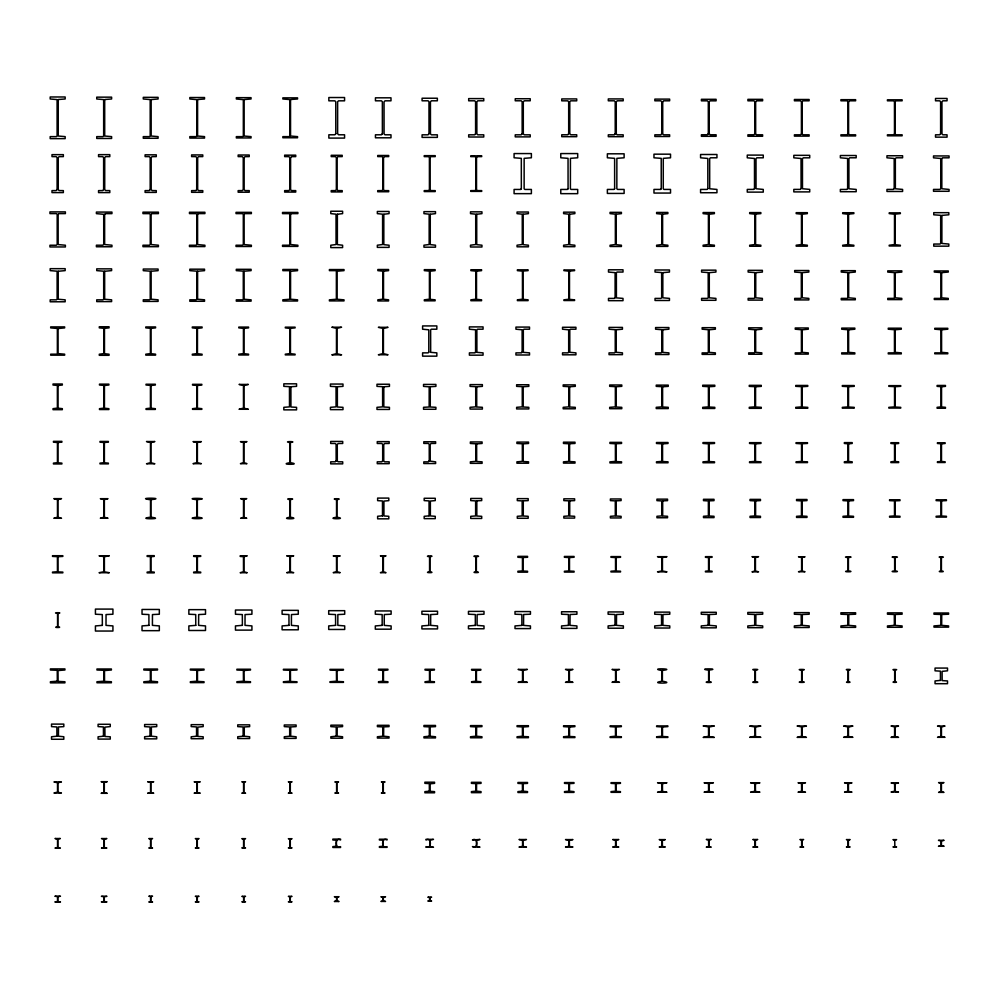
<?xml version="1.0" encoding="UTF-8"?>
<svg xmlns="http://www.w3.org/2000/svg" width="999" height="999" viewBox="0 0 999 999"><rect width="100%" height="100%" fill="white"/><g stroke="black" fill="none" stroke-linecap="round" stroke-linejoin="round"><path stroke-width="1.5" d="M894.854 840.097L896.615 839.635L892.944 839.635L894.692 840.047L894.879 846.603L896.615 846.965L892.944 846.965L894.704 846.503M57.105 189.51L56.219 190.584L51.998 190.609L51.998 192.595L63.349 192.595L63.349 190.609L59.053 190.572L58.242 189.51L58.242 157.58L59.116 156.643L63.349 156.618L63.349 154.645L51.998 154.645L51.998 156.618L56.219 156.643L57.093 157.58L57.105 189.51M103.621 189.51L102.747 190.584L98.551 190.609L98.551 192.595L109.803 192.595L109.803 190.609L105.544 190.572L104.72 189.51L104.733 157.58L105.607 156.643L109.803 156.618L109.803 154.645L98.551 154.645L98.551 156.618L102.747 156.643L103.621 157.58L103.621 189.51M150.187 189.51L149.375 190.572L145.105 190.609L145.105 192.407L156.269 192.407L156.269 190.609L152.06 190.584L151.174 189.51L151.186 157.58L152.06 156.643L156.269 156.618L156.269 154.82L145.105 154.82L145.105 156.618L149.301 156.643L150.175 157.58L150.187 189.51M196.703 189.523L195.891 190.584L191.608 190.622L191.608 192.308L202.772 192.308L202.772 190.622L198.551 190.609L197.665 189.523L197.677 157.555L198.551 156.618L202.772 156.606L202.772 154.92L191.608 154.92L191.608 156.606L195.829 156.618L196.703 157.555L196.703 189.523M244.143 157.642L244.156 189.648L245.03 190.584L249.226 190.609L249.226 192.22L238.162 192.22L238.162 190.609L242.37 190.584L243.244 189.51L243.244 157.58L242.295 156.631L238.162 156.618L238.162 155.007L249.226 155.007L249.226 156.618L245.03 156.643L244.143 157.642M290.584 157.642L290.597 189.648L291.471 190.584L295.729 190.609L295.729 192.083L284.665 192.083L284.665 190.609L288.936 190.584L289.81 189.51L289.81 157.58L288.861 156.631L284.665 156.618L284.665 155.157L295.729 155.157L295.729 156.618L291.471 156.643L290.584 157.642M335.789 133.691L334.84 134.778L328.846 134.79L328.846 138.087L344.568 138.087L344.568 134.79L338.574 134.778L337.625 133.691L337.637 101.711L338.574 100.837L344.568 100.824L344.568 97.527L328.846 97.527L328.846 100.824L334.84 100.837L335.764 101.711L335.789 133.691M337.063 157.642L337.063 189.66L337.937 190.597L342.195 190.622L342.195 191.933L331.218 191.933L331.218 190.622L335.477 190.597L336.351 189.523L336.351 157.567L335.477 156.631L331.218 156.606L331.218 155.295L342.195 155.295L342.195 156.606L337.874 156.643L337.063 157.642M336.139 460.726L335.327 461.788L330.706 461.825L330.706 463.861L342.707 463.861L342.707 461.825L338.162 461.8L337.312 461.014L337.275 444.58L338.162 443.506L342.707 443.481L342.707 441.446L330.706 441.446L330.706 443.481L335.189 443.494L336.101 444.293L336.139 460.801M382.38 133.704L381.431 134.79L375.449 134.803L375.449 137.8L390.984 137.8L390.984 134.803L385.002 134.79L384.066 133.916L384.041 101.91L385.002 100.824L390.984 100.812L390.984 97.815L375.449 97.815L375.449 100.812L381.431 100.824L382.355 101.698L382.38 133.779M383.516 157.617L383.529 189.685L384.403 190.609L388.698 190.634L388.698 191.746L377.722 191.746L377.722 190.634L382.03 190.609L382.904 189.535L382.904 157.542L382.03 156.618L377.722 156.593L377.722 155.482L388.698 155.482L388.698 156.593L384.465 156.606L383.516 157.617M382.704 460.726L381.818 461.8L377.26 461.825L377.26 463.673L389.16 463.673L389.16 461.825L384.677 461.813L383.766 461.014L383.728 444.58L384.603 443.506L389.16 443.481L389.16 441.633L377.26 441.633L377.26 443.481L381.743 443.494L382.667 444.293L382.692 460.801M428.996 133.716L428.047 134.815L422.09 134.815L422.09 137.387L437.35 137.387L437.35 134.815L431.456 134.815L430.457 133.941L430.432 101.898L431.393 100.799L437.35 100.799L437.35 98.227L422.09 98.227L422.09 100.799L428.047 100.799L428.983 101.673L428.996 133.716M430.02 157.642L430.032 189.648L430.906 190.584L435.202 190.609L435.202 191.571L424.225 191.571L424.225 190.609L428.534 190.584L429.42 189.51L429.408 157.58L428.534 156.643L424.225 156.618L424.225 155.657L435.202 155.657L435.202 156.618L430.906 156.643L430.02 157.642M429.258 460.764L428.371 461.85L423.813 461.863L423.813 463.536L435.626 463.536L435.626 461.863L430.244 461.126L430.182 444.53L431.068 443.456L435.626 443.431L435.626 441.77L423.813 441.77L423.813 443.431L428.296 443.444L429.22 444.243L429.258 460.764M475.599 133.716L474.712 134.803L468.693 134.815L468.693 137.013L483.753 137.013L483.753 134.815L477.797 134.815L476.873 133.941L476.848 101.898L477.797 100.799L483.753 100.799L483.753 98.601L468.693 98.601L468.693 100.799L474.65 100.799L475.574 101.673L475.599 133.716M476.523 157.642L476.523 189.648L477.397 190.584L481.705 190.609L481.705 191.383L470.741 191.383L470.741 190.609L475.049 190.584L475.936 189.51L475.924 157.58L475.049 156.643L470.741 156.618L470.741 155.844L481.705 155.844L481.705 156.618L477.397 156.643L476.523 157.642M522.165 133.729L521.203 134.815L515.247 134.828L515.247 136.875L530.219 136.875L530.219 134.828L524.325 134.828L523.314 133.941L523.301 101.886L524.25 100.799L530.219 100.787L530.219 98.739L515.247 98.739L515.247 100.787L521.203 100.799L522.14 101.673L522.165 133.729M568.693 133.679L567.744 134.778L561.75 134.778L561.75 136.688L576.723 136.688L576.723 134.778L570.729 134.778L569.78 133.679L569.792 101.711L570.729 100.837L576.723 100.837L576.723 98.926L561.75 98.926L561.75 100.837L567.744 100.837L568.681 101.711L568.693 133.679M615.222 133.716L614.273 134.815L608.304 134.815L608.304 136.688L623.189 136.688L623.189 134.815L617.22 134.815L616.283 133.941L616.258 101.898L617.22 100.799L623.189 100.799L623.189 98.926L608.304 98.926L608.304 100.799L614.273 100.799L615.197 101.673L615.222 133.716M662.712 101.823L662.737 133.941L663.673 134.815L669.642 134.815L669.642 136.501L654.857 136.501L654.857 134.815L660.826 134.815L661.788 133.716L661.763 101.673L660.751 100.799L654.857 100.799L654.857 99.113L669.642 99.113L669.642 100.799L663.598 100.812L662.724 101.748M708.316 133.679L707.442 134.765L701.41 134.778L701.41 136.314L716.096 136.314L716.096 134.778L710.139 134.778L709.19 133.679L709.203 101.711L710.139 100.837L716.096 100.837L716.096 99.301L701.41 99.301L701.41 100.837L707.367 100.837L708.303 101.711L708.316 133.679M755.644 101.836L755.669 133.916L756.605 134.79L762.612 134.803L762.612 136.264L747.914 136.264L747.914 134.803L753.92 134.79L754.869 133.704L754.832 101.623L753.845 100.812L747.914 100.812L747.914 99.338L762.612 99.338L762.612 100.812L756.605 100.824L755.669 101.698M802.122 101.836L802.135 133.928L803.071 134.803L809.115 134.815L809.115 136.126L794.417 136.126L794.417 134.815L800.461 134.803L801.423 133.716L801.398 101.686L800.461 100.812L794.417 100.799L794.417 99.488L809.115 99.488L809.115 100.799L802.996 100.824L802.122 101.761M848.576 101.836L848.601 133.928L849.525 134.803L855.619 134.815L855.619 135.939L840.921 135.939L840.921 134.815L847.015 134.803L847.964 133.716L847.951 101.686L847.015 100.812L840.921 100.799L840.921 99.675L855.619 99.675L855.619 100.799L849.525 100.812L848.588 101.761M895.079 101.836L895.104 133.928L896.028 134.803L902.122 134.815L902.122 135.802L887.424 135.802L887.424 134.815L893.518 134.803L894.48 133.716L894.455 101.686L893.518 100.812L887.424 100.799L887.424 99.813L902.122 99.813L902.122 100.799L896.028 100.812L895.092 101.761M940.621 133.716L939.734 134.79L935.514 134.815L935.514 137.15L947.052 137.15L947.052 134.815L942.831 134.79L941.97 133.928L941.945 101.898L942.831 100.824L947.052 100.799L947.052 98.464L935.514 98.464L935.514 100.799L939.734 100.824L940.608 101.761L940.621 133.716M58.142 214.423L58.167 244.568L65.385 245.23L65.385 246.953L49.95 246.953L49.95 245.23L56.381 245.23L57.193 244.355L57.18 214.348L56.381 213.611L49.95 213.611L49.95 211.888L65.385 211.888L65.385 213.611L58.879 213.624L58.142 214.423M104.62 214.448L104.645 244.543L111.938 245.205L111.938 246.765L96.404 246.765L96.404 245.205L102.922 245.205L103.734 244.318L103.709 214.298L96.404 213.636L96.404 212.075L111.938 212.075L111.938 213.636L105.432 213.636L104.62 214.448M151.099 214.435L151.124 244.543L158.404 245.217L158.404 246.678L142.957 246.678L142.957 245.217L149.463 245.217L150.275 244.33L150.262 214.36L149.463 213.636L142.957 213.624L142.957 212.163L158.404 212.163L158.404 213.624L151.898 213.636L151.099 214.435M197.577 214.41L197.602 244.58L204.907 245.242L204.907 246.578L189.473 246.578L189.473 245.242L195.991 245.242L196.803 244.355L196.791 214.335L196.054 213.611L189.473 213.599L189.473 212.263L204.907 212.263L204.907 213.599L198.314 213.611L197.577 214.41M244.068 214.423L244.093 244.568L251.373 245.23L251.373 246.491L236.026 246.491L236.026 245.23L242.507 245.23L243.319 244.355L243.306 214.348L242.507 213.611L236.026 213.611L236.026 212.35L251.373 212.35L251.373 213.611L244.805 213.624L244.068 214.423M290.559 214.435L290.584 244.555L297.877 245.23L297.877 246.391L282.53 246.391L282.53 245.23L289.036 245.217L289.847 244.343L289.835 214.36L289.111 213.636L282.53 213.624L282.53 212.45L297.877 212.45L297.877 213.624L291.296 213.636L290.559 214.435M707.841 188.549L707.105 189.423L700.574 189.435L700.574 192.732L716.945 192.732L716.945 189.435L709.702 188.774L709.665 158.679L710.476 157.792L716.945 157.792L716.945 154.495L700.574 154.495L700.574 157.792L707.816 158.454L707.841 188.549M754.507 188.536L753.77 189.41L747.264 189.423L747.264 192.12L763.261 192.12L763.261 189.423L756.031 188.749L756.006 158.691L756.817 157.817L763.261 157.817L763.261 155.107L747.264 155.107L747.264 157.817L754.482 158.479L754.507 188.536M801.073 188.511L800.324 189.385L793.818 189.398L793.818 191.895L809.714 191.895L809.714 189.398L802.484 188.736L802.459 158.716L803.271 157.83L809.714 157.83L809.714 155.332L793.818 155.332L793.818 157.83L801.036 158.491L801.073 188.511M847.639 188.549L846.827 189.435L840.371 189.435L840.371 191.708L856.18 191.708L856.18 189.435L848.925 188.774L848.9 158.679L849.712 157.792L856.18 157.792L856.18 155.519L840.371 155.519L840.371 157.792L847.614 158.454L847.639 188.549M894.205 188.536L893.406 189.423L886.962 189.423L886.962 191.471L902.596 191.471L902.596 189.423L895.366 188.761L895.341 158.691L896.153 157.805L902.596 157.805L902.596 155.757L886.962 155.757L886.962 157.805L894.18 158.466L894.205 188.536M941.807 158.616L941.832 188.749L949.05 189.423L949.05 191.284L933.516 191.284L933.516 189.423L939.947 189.41L940.758 188.536L940.733 158.479L933.516 157.817L933.516 155.944L949.05 155.944L949.05 157.817L942.544 157.83L941.82 158.554M58.242 99.65L58.254 136.026L65.16 136.626L65.16 138.636L50.187 138.636L50.187 136.626L56.444 136.626L57.105 135.889L57.093 99.588L50.187 98.988L50.187 96.978L65.16 96.978L65.16 98.988L58.267 99.513M58.217 271.278L58.229 299.25L65.16 299.837L65.16 301.785L50.187 301.785L50.187 299.837L56.468 299.837L57.13 299.101L57.118 271.204L50.187 270.617L50.187 268.669L65.16 268.669L65.16 270.617L58.217 271.278M57.979 328.546L57.992 353.596L64.648 354.183L64.648 355.169L50.699 355.169L50.699 354.183L56.706 354.17L57.368 353.459L57.355 328.471L50.699 327.897L50.699 326.898L64.648 326.898L64.648 327.897L57.979 328.546M104.695 99.65L104.708 136.026L111.613 136.626L111.613 138.461L96.741 138.461L96.741 136.626L102.997 136.626L103.659 135.889L103.646 99.588L96.741 98.988L96.741 97.153L111.613 97.153L111.613 98.988L104.72 99.513M104.658 271.278L104.67 299.25L111.613 299.837L111.613 301.598L96.741 301.598L96.741 299.837L103.034 299.837L103.696 299.101L103.684 271.204L96.741 270.617L96.741 268.856L111.613 268.856L111.613 270.617L104.658 271.278M151.161 99.65L151.174 136.026L158.079 136.626L158.079 138.274L143.282 138.274L143.282 136.626L149.538 136.626L150.2 135.889L150.187 99.588L143.282 98.988L143.282 97.34L158.079 97.34L158.079 98.988L151.174 99.588M151.136 271.316L151.149 299.213L158.079 299.8L158.079 301.411L143.282 301.411L143.282 299.8L149.575 299.8L150.237 299.063L150.2 271.179L143.282 270.654L143.282 269.043L158.079 269.043L158.079 270.654L151.149 271.241M197.59 99.65L197.602 136.026L204.533 136.613L204.533 138.087L189.835 138.087L189.835 136.613L196.129 136.613L196.791 135.889L196.778 99.65L189.835 99.001L189.835 97.527L204.533 97.527L204.533 99.001L197.627 99.513M197.602 271.303L197.602 299.225L204.533 299.812L204.533 301.273L189.835 301.273L189.835 299.812L196.116 299.812L196.778 299.076L196.753 271.166L189.835 270.642L189.835 269.181L204.533 269.181L204.533 270.642L197.602 271.241M244.068 99.65L244.068 136.039L251.036 136.626L251.036 137.949L236.351 137.949L236.351 136.626L242.67 136.626L243.331 135.901L243.331 99.65L236.351 98.988L236.351 97.665L251.036 97.665L251.036 98.988L244.068 99.575M244.081 271.291L244.093 299.238L251.086 299.837L251.086 301.136L236.301 301.136L236.301 299.837L242.645 299.825L243.306 299.101L243.281 271.141L236.301 270.629L236.301 269.318L251.086 269.318L251.086 270.629L244.093 271.216M290.534 99.65L290.547 136.026L297.552 136.626L297.552 137.762L282.854 137.762L282.854 136.626L289.211 136.626L289.872 135.889L289.86 99.588L282.854 98.988L282.854 97.852L297.552 97.852L297.552 98.988L290.559 99.513M290.559 271.303L290.572 299.225L297.552 299.8L297.552 300.999L282.854 300.999L282.854 299.8L289.822 299.225L289.835 271.378L289.26 270.667L282.854 270.654L282.854 269.468L297.552 269.468L297.552 270.654L290.559 271.303M337.038 271.291L337.05 299.238L344.006 299.837L344.006 300.899L329.408 300.899L329.408 299.837L336.363 299.238L336.376 271.366L335.776 270.642L329.408 270.629L329.408 269.555L344.006 269.555L344.006 270.629L337.05 271.216M428.796 352.123L428.134 352.859L422.602 352.859L422.602 356.156L436.838 356.156L436.838 352.859L430.669 352.335L430.631 329.945L431.293 329.22L436.838 329.208L436.838 325.924L422.602 325.924L422.602 329.208L428.783 329.807L428.796 352.123M475.586 352.135L474.987 352.847L469.393 352.872L469.393 355.169L483.054 355.169L483.054 352.872L476.898 352.347L476.86 329.945L477.534 329.208L483.054 329.208L483.054 326.898L469.393 326.898L469.393 329.208L475.574 329.795L475.586 352.135M522.14 352.135L521.553 352.847L515.946 352.872L515.946 354.982L529.52 354.982L529.52 352.872L523.351 352.347L523.314 329.945L523.976 329.208L529.52 329.208L529.52 327.085L515.946 327.085L515.946 329.208L522.127 329.795L522.14 352.135M568.693 352.123L568.031 352.859L562.537 352.859L562.537 354.807L575.936 354.807L575.936 352.859L569.805 352.335L569.78 329.945L570.441 329.22L575.936 329.208L575.936 327.272L562.537 327.272L562.537 329.208L568.681 329.807L568.693 352.123M615.109 297.665L614.447 298.401L608.491 298.401L608.491 300.674L623.001 300.674L623.001 298.401L616.408 297.877L616.371 272.789L617.032 272.065L623.001 272.053L623.001 269.792L608.491 269.792L608.491 272.053L615.097 272.652L615.109 297.665M616.233 329.87L616.246 352.272L622.439 352.872L622.439 354.657L609.04 354.657L609.04 352.872L614.585 352.859L615.247 352.135L615.222 329.72L609.04 329.208L609.04 327.41L622.439 327.41L622.439 329.208L616.246 329.795M662.824 272.715L662.837 297.802L669.455 298.401L669.455 300.487L655.044 300.487L655.044 298.401L661.013 298.401L661.675 297.665L661.638 272.577L655.044 272.053L655.044 269.98L669.455 269.98L669.455 272.053L662.837 272.652M662.712 329.857L662.737 352.36L668.893 352.872L668.893 354.52L655.594 354.52L655.594 352.872L661.126 352.872L661.788 352.135L661.763 329.72L655.594 329.195L655.594 327.547L668.893 327.547L668.893 329.195L662.712 329.782M709.29 272.727L709.302 297.802L715.921 298.389L715.921 300.299L701.598 300.299L701.598 298.389L707.567 298.389L708.229 297.652L708.191 272.59L701.598 272.065L701.598 270.155L715.921 270.155L715.921 272.065L709.302 272.665M709.178 329.845L709.203 352.36L715.359 352.884L715.359 354.383L702.147 354.383L702.147 352.884L707.667 352.884L708.328 352.147L708.303 329.707L702.147 329.183L702.147 327.684L715.359 327.684L715.359 329.183L709.19 329.782M755.744 272.727L755.744 297.802L762.374 298.389L762.374 300.112L748.139 300.112L748.139 298.389L754.12 298.389L754.782 297.652L754.757 272.59L748.139 272.065L748.139 270.342L762.374 270.342L762.374 272.065L755.744 272.665M755.644 329.882L755.681 352.322L761.812 352.847L761.812 354.245L748.701 354.245L748.701 352.847L754.208 352.847L754.869 352.11L754.844 329.745L748.701 329.22L748.701 327.822L761.812 327.822L761.812 329.22L755.656 329.82M802.197 272.727L802.209 297.802L808.84 298.389L808.84 299.925L794.692 299.925L794.692 298.389L800.674 298.389L801.335 297.652L801.298 272.59L794.692 272.065L794.692 270.529L808.84 270.529L808.84 272.065L802.209 272.665M802.122 329.882L802.147 352.335L808.278 352.859L808.278 354.108L795.254 354.108L795.254 352.859L800.748 352.859L801.423 352.123L801.385 329.732L795.254 329.208L795.254 327.972L808.278 327.972L808.278 329.208L802.135 329.807M848.663 272.727L848.675 297.802L855.294 298.389L855.294 299.787L841.245 299.787L841.245 298.389L847.227 298.389L847.889 297.652L847.851 272.59L841.245 272.065L841.245 270.667L855.294 270.667L855.294 272.065L848.675 272.665M848.613 329.882L848.638 352.335L854.832 352.859L854.832 353.958L841.72 353.958L841.72 352.859L847.277 352.859L847.939 352.123L847.901 329.732L841.72 329.208L841.72 328.109L854.832 328.109L854.832 329.208L848.626 329.807M895.141 272.739L895.154 297.789L901.797 298.376L901.797 299.6L887.761 299.6L887.761 298.376L893.768 298.364L894.417 297.64L894.38 272.602L887.761 272.09L887.761 270.854L901.797 270.854L901.797 272.09L895.154 272.665M895.092 329.87L895.116 352.347L901.285 352.872L901.285 353.871L888.261 353.871L888.261 352.872L893.805 352.859L894.467 352.135L894.442 329.72L888.261 329.208L888.261 328.196L901.285 328.196L901.285 329.208L895.104 329.795M941.87 215.459L941.882 243.456L948.813 244.043L948.813 246.166L933.753 246.166L933.753 244.043L940.034 244.043L940.696 243.306L940.671 215.322L933.753 214.797L933.753 212.675L948.813 212.675L948.813 214.797L941.882 215.397M941.62 272.715L941.632 297.814L948.263 298.401L948.263 299.5L934.302 299.5L934.302 298.401L940.296 298.401L940.958 297.677L940.921 272.577L934.302 272.053L934.302 270.954L948.263 270.954L948.263 272.053L941.632 272.64M941.57 329.857L941.595 352.347L947.789 352.872L947.789 353.783L934.777 353.783L934.777 352.872L940.346 352.872L941.008 352.135L940.971 329.72L934.777 329.195L934.777 328.296L947.789 328.296L947.789 329.195L941.582 329.782M337.375 214.248L337.375 244.605L342.607 245.23L342.607 247.602L330.794 247.602L330.794 245.23L336.051 244.53L336.026 214.173L330.794 213.624L330.794 211.239L342.607 211.239L342.607 213.624L337.375 214.248M383.816 214.248L383.828 244.668L389.073 245.217L389.073 247.377L377.347 247.377L377.347 245.217L382.605 244.518L382.592 214.186L377.347 213.624L377.347 211.476L389.073 211.476L389.073 213.624L383.816 214.248M430.269 214.261L430.269 244.58L435.489 245.205L435.489 247.19L423.951 247.19L423.951 245.205L429.17 244.505L429.158 214.186L423.951 213.636L423.951 211.651L435.489 211.651L435.489 213.636L430.269 214.261M476.723 214.261L476.735 244.655L481.943 245.205L481.943 247.003L470.504 247.003L470.504 245.205L475.736 244.505L475.711 214.186L470.504 213.636L470.504 211.838L481.943 211.838L481.943 213.636L476.723 214.261M521.328 188.749L520.629 189.448L514.085 189.448L514.085 193.656L531.381 193.656L531.381 189.448L524.837 189.448L524.138 188.749L524.15 158.341L531.381 157.78L531.381 153.571L514.085 153.571L514.085 157.78L521.316 158.341L521.328 188.749M523.176 214.261L523.189 244.655L528.409 245.205L528.409 246.815L517.057 246.815L517.057 245.205L522.277 244.505L522.265 214.186L517.057 213.636L517.057 212.025L528.409 212.025L528.409 213.636L523.176 214.261M568.069 188.749L567.444 189.435L560.776 189.448L560.776 193.656L577.697 193.656L577.697 189.448L571.028 189.435L570.404 188.749L570.429 158.341L577.697 157.78L577.697 153.571L560.776 153.571L560.776 157.78L568.044 158.341L568.069 188.749M569.642 214.248L569.655 244.668L574.862 245.217L574.862 246.678L563.611 246.678L563.611 245.217L568.831 244.518L568.818 214.186L563.611 213.624L563.611 212.163L574.862 212.163L574.862 213.624L569.642 214.248M614.635 188.736L613.935 189.435L607.367 189.435L607.367 193.431L624.113 193.431L624.113 189.435L617.544 189.435L616.845 188.736L616.87 158.341L624.113 157.792L624.113 153.809L607.367 153.809L607.367 157.792L614.622 158.341L614.635 188.736M616.133 214.248L616.146 244.668L621.415 245.23L621.415 246.491L610.064 246.491L610.064 245.23L615.359 244.53L615.347 214.173L610.064 213.624L610.064 212.35L621.415 212.35L621.415 213.624L616.133 214.248M661.238 188.724L660.614 189.423L653.97 189.423L653.97 193.057L670.529 193.057L670.529 189.423L663.885 189.423L663.261 188.724L663.274 158.354L670.529 157.805L670.529 154.171L653.97 154.171L653.97 157.805L661.226 158.354L661.238 188.724M662.612 214.248L662.624 244.668L667.869 245.23L667.869 246.391L656.618 246.391L656.618 245.23L661.887 244.53L661.875 214.173L656.618 213.624L656.618 212.45L667.869 212.45L667.869 213.624L662.612 214.248M709.09 214.261L709.103 244.655L714.385 245.205L714.385 246.303L703.121 246.303L703.121 245.205L708.416 244.505L708.403 214.186L703.121 213.636L703.121 212.537L714.385 212.537L714.385 213.636L709.09 214.261M755.581 214.236L755.594 244.68L760.838 245.23L760.838 246.254L749.675 246.254L749.675 245.23L754.944 244.53L754.932 214.161L749.675 213.611L749.675 212.587L760.838 212.587L760.838 213.611L755.606 214.086M802.072 214.248L802.085 244.668L807.342 245.217L807.342 246.166L796.191 246.166L796.191 245.217L801.46 244.518L801.448 214.186L796.191 213.624L796.191 212.675L807.342 212.675L807.342 213.624L802.072 214.248M848.563 214.223L848.576 244.693L853.858 245.242L853.858 246.116L842.694 246.116L842.694 245.242L847.976 244.543L847.976 214.223L842.694 213.599L842.694 212.725L853.858 212.725L853.858 213.599L848.576 214.148M895.067 214.223L895.067 244.693L900.361 245.242L900.361 245.979L889.197 245.979L889.197 245.242L894.505 244.543L894.492 214.223L889.197 213.599L889.197 212.862L900.361 212.862L900.361 213.599L895.067 214.148M383.529 271.228L383.529 299.238L388.561 299.812L388.561 300.949L377.859 300.949L377.859 299.812L382.904 299.163L382.879 271.154L377.859 270.642L377.859 269.505L388.561 269.505L388.561 270.642L383.529 271.228M430.02 271.216L430.032 299.313L435.114 299.825L435.114 300.811L424.325 300.811L424.325 299.825L429.42 299.176L429.408 271.141L424.325 270.629L424.325 269.655L435.114 269.655L435.114 270.629L430.02 271.216M476.511 271.216L476.523 299.313L481.568 299.825L481.568 300.711L470.879 300.711L470.879 299.825L475.949 299.176L475.924 271.141L470.879 270.629L470.879 269.742L481.568 269.742L481.568 270.629L476.511 271.216M523.001 271.216L523.014 299.313L528.084 299.825L528.084 300.624L517.382 300.624L517.382 299.825L522.465 299.176L522.44 271.141L517.382 270.629L517.382 269.83L528.084 269.83L528.084 270.629L523.039 271.066M569.492 271.191L569.505 299.338L574.587 299.837L574.587 300.524L563.886 300.524L563.886 299.837L568.98 299.188L568.98 271.191L563.886 270.617L563.886 269.93L574.587 269.93L574.587 270.617L569.505 271.129M104.483 328.384L104.483 353.683L109.053 354.22L109.053 355.307L99.288 355.307L99.288 354.22L103.871 353.609L103.859 328.321L99.288 327.859L99.288 326.76L109.053 326.76L109.053 327.859L104.483 328.384M150.974 328.409L150.974 353.671L155.569 354.195L155.569 355.132L145.804 355.132L145.804 354.195L150.399 353.596L150.374 328.334L145.804 327.872L145.804 326.948L155.569 326.948L155.569 327.872L150.974 328.409M197.465 328.384L197.465 353.683L202.073 354.22L202.073 355.082L192.308 355.082L192.308 354.22L196.915 353.609L196.915 328.384L192.308 327.859L192.308 326.985L202.073 326.985L202.073 327.859L197.465 328.384M243.956 328.409L243.956 353.671L248.576 354.195L248.576 354.982L238.811 354.982L238.811 354.195L243.431 353.596L243.431 328.409L238.811 327.872L238.811 327.085L248.576 327.085L248.576 327.872L243.956 328.409M290.459 328.421L290.459 353.658L295.08 354.183L295.08 354.895L285.314 354.895L285.314 354.183L289.947 353.584L289.947 328.421L285.314 327.884L285.314 327.173L295.08 327.173L295.08 327.884L290.472 328.346M336.95 328.384L336.95 353.696L341.583 354.845L331.818 354.845L336.463 353.621L336.463 328.384L331.818 327.222L341.583 327.222L336.95 328.384M383.429 328.421L383.429 353.658L388.049 354.757L378.371 354.757L382.992 353.584L382.979 328.346L378.371 327.322L388.049 327.322L383.429 328.421M57.954 385.514L57.954 408.166L62.325 408.653L62.325 409.677L53.022 409.677L53.022 408.653L57.38 408.091L57.368 385.439L53.022 385.027L53.022 384.003L62.325 384.003L62.325 385.027L57.954 385.514M57.318 681.193L50.412 681.743L50.412 682.854L64.923 682.854L64.923 681.743L58.054 681.405L58.017 670.566L64.923 670.004L64.923 668.905L50.412 668.905L50.412 670.004L57.243 670.292L57.318 681.193M56.918 736.201L51.536 736.75L51.536 739.26L63.811 739.26L63.811 736.75L58.429 736.201L58.466 726.96L63.811 726.623L63.811 724.1L51.536 724.1L51.536 726.623L56.868 726.96L56.918 736.201M104.445 385.502L104.445 408.191L108.879 408.678L108.879 409.54L99.475 409.54L99.475 408.678L103.908 408.116L103.896 385.427L99.475 385.015L99.475 384.14L108.879 384.14L108.879 385.015L104.445 385.502M102.348 625.374L95.429 625.923L95.429 631.043L112.924 631.043L112.924 625.923L106.006 625.374L106.044 614.56L112.924 614.223L112.924 609.09L95.429 609.09L95.429 614.223L102.298 614.56L102.348 625.374M103.859 681.193L96.965 681.743L96.965 682.767L111.389 682.767L111.389 681.743L104.533 681.405L104.495 670.566L111.389 670.004L111.389 668.993L96.965 668.993L96.965 670.004L103.784 670.292L103.859 681.193M103.459 736.226L98.089 736.787L98.089 739.085L110.265 739.085L110.265 736.787L104.957 736.5L104.883 727.147L110.265 726.585L110.265 724.287L98.089 724.287L98.089 726.585L103.421 726.935L103.459 736.3M150.924 385.502L150.924 408.191L155.332 408.678L155.332 409.44L146.029 409.44L146.029 408.678L150.437 408.116L150.424 385.427L146.029 385.015L146.029 384.24L155.332 384.24L155.332 385.015L150.924 385.502M148.938 625.362L142.033 625.911L142.033 630.669L159.328 630.669L159.328 625.911L152.422 625.362L152.46 614.572L159.328 614.235L159.328 609.465L142.033 609.465L142.033 614.235L148.901 614.572L148.938 625.362M150.387 681.193L143.844 681.755L143.844 682.717L157.517 682.717L157.517 681.755L150.986 681.193L151.061 670.279L157.517 670.004L157.517 669.043L143.844 669.043L143.844 670.004L150.312 670.279L150.387 681.193M150.025 736.201L144.63 736.75L144.63 738.848L156.731 738.848L156.731 736.75L151.336 736.201L151.373 726.96L156.731 726.623L156.731 724.525L144.63 724.525L144.63 726.623L149.987 726.96L150.025 736.201M197.415 385.502L197.415 408.179L201.835 408.666L201.835 409.353L192.532 409.353L192.532 408.666L196.965 408.104L196.94 385.439L192.532 385.027L192.532 384.328L201.835 384.328L201.835 385.027L197.415 385.502M195.754 625.362L188.861 625.923L188.861 630.494L205.507 630.494L205.507 625.923L198.614 625.362L198.664 614.56L205.507 614.223L205.507 609.652L188.861 609.652L188.861 614.223L195.717 614.56L195.754 625.362M196.915 681.193L190.347 681.743L190.347 682.617L204.021 682.617L204.021 681.743L197.502 681.405L197.465 670.566L204.021 670.004L204.021 669.13L190.347 669.13L190.347 670.004L196.84 670.292L196.915 681.193M196.591 736.226L191.184 736.787L191.184 738.711L203.184 738.711L203.184 736.787L197.827 736.438L197.79 727.147L203.184 726.585L203.184 724.662L191.184 724.662L191.184 726.585L196.541 726.935L196.578 736.3M243.918 385.502L243.918 408.179L248.339 409.265L239.048 409.265L243.481 408.104L243.456 385.439L239.048 384.428L248.339 384.428L243.918 385.502M242.382 625.349L235.464 625.911L235.464 630.119L251.923 630.119L251.923 625.911L245.005 625.349L245.055 614.572L251.923 614.235L251.923 610.027L235.464 610.027L235.464 614.235L242.332 614.572L242.382 625.349M243.943 670.516L244.018 681.455L250.487 681.73L250.487 682.529L236.9 682.529L236.9 681.73L243.444 681.168L243.369 670.304L236.9 670.029L236.9 669.23L250.487 669.23L250.487 670.029L243.943 670.516M243.144 736.201L237.737 736.75L237.737 738.523L249.65 738.523L249.65 736.75L244.243 736.201L244.28 726.96L249.65 726.623L249.65 724.849L237.737 724.849L237.737 726.623L243.107 726.96L243.144 736.201M288.986 625.362L282.105 625.923L282.105 629.795L298.289 629.795L298.289 625.923L291.408 625.362L291.446 614.56L298.289 614.223L298.289 610.352L282.105 610.352L282.105 614.223L288.948 614.56L288.986 625.362M290.434 670.491L290.497 681.48L296.99 681.755L296.99 682.479L283.404 682.479L283.404 681.755L289.972 681.193L289.897 670.279L283.404 670.004L283.404 669.28L296.99 669.28L296.99 670.004L290.472 670.341M289.71 736.213L284.29 736.763L284.29 738.386L296.104 738.386L296.104 736.763L290.697 736.213L290.734 726.947L296.104 726.61L296.104 724.987L284.29 724.987L284.29 726.61L289.66 726.947L289.71 736.213M335.602 625.349L328.708 625.911L328.708 629.47L344.705 629.47L344.705 625.911L337.812 625.349L337.849 614.572L344.705 614.235L344.705 610.676L328.708 610.676L328.708 614.235L335.552 614.572L335.602 625.349M336.913 670.516L336.988 681.455L343.444 681.73L343.444 682.392L329.957 682.392L329.957 681.73L336.501 681.168L336.426 670.304L329.957 670.029L329.957 669.367L343.444 669.367L343.444 670.029L336.913 670.516M336.263 736.188L330.844 736.75L330.844 738.199L342.57 738.199L342.57 736.75L337.15 736.188L337.2 726.972L342.57 726.623L342.57 725.174L330.844 725.174L330.844 726.623L336.213 726.972L336.263 736.188M382.192 625.374L375.312 625.936L375.312 629.183L391.121 629.183L391.121 625.936L384.228 625.374L384.278 614.56L391.121 614.21L391.121 610.951L375.312 610.951L375.312 614.21L382.155 614.56L382.192 625.374M383.454 670.504L383.491 681.393L387.912 681.73L387.912 682.529L378.509 682.529L378.509 681.73L382.979 681.181L382.954 670.429L378.509 670.029L378.509 669.23L387.912 669.23L387.912 670.029L383.454 670.504M382.804 736.201L377.397 736.75L377.397 738.061L389.023 738.061L389.023 736.75L383.616 736.201L383.691 726.897L389.023 726.623L389.023 725.311L377.397 725.311L377.397 726.623L382.729 726.897L382.804 736.201M428.783 625.362L421.903 625.923L421.903 628.908L437.537 628.908L437.537 625.923L430.656 625.362L430.694 614.56L437.537 614.223L437.537 611.238L421.903 611.238L421.903 614.223L428.733 614.56L428.783 625.362M429.932 670.491L429.97 681.405L434.415 681.755L434.415 682.479L425.025 682.479L425.025 681.755L429.508 681.193L429.495 670.416L425.025 670.004L425.025 669.28L434.415 669.28L434.415 670.004L429.945 670.416M429.345 736.201L423.951 736.75L423.951 737.911L435.489 737.911L435.489 736.75L430.082 736.201L430.157 726.897L435.489 726.623L435.489 725.449L423.951 725.449L423.951 726.623L429.27 726.897L429.345 736.201M475.349 625.386L468.456 625.936L468.456 628.771L483.991 628.771L483.991 625.936L477.097 625.386L477.135 614.547L483.991 614.198L483.991 611.376L468.456 611.376L468.456 614.198L475.312 614.547L475.349 625.461M476.423 670.516L476.461 681.38L480.869 681.718L480.869 682.392L471.578 682.392L471.578 681.718L476.036 681.168L475.986 670.379L471.578 670.042L471.578 669.367L480.869 669.367L480.869 670.042L476.423 670.516M475.899 736.201L470.504 736.75L470.504 737.774L481.943 737.774L481.943 736.75L476.548 736.201L476.623 726.897L481.943 726.623L481.943 725.599L470.504 725.599L470.504 726.623L475.824 726.897L475.899 736.201M521.903 625.386L515.009 625.936L515.009 628.583L530.444 628.583L530.444 625.936L523.551 625.386L523.626 614.485L530.444 614.21L530.444 611.563L515.009 611.563L515.009 614.21L521.828 614.485L521.903 625.386M522.914 670.491L522.952 681.405L527.385 682.342L518.081 682.342L522.552 681.193L522.514 670.354L518.081 669.417L527.385 669.417L522.952 670.354M523.014 727.097L523.089 736.488L528.409 736.763L528.409 737.687L517.057 737.687L517.057 736.763L522.452 736.201L522.402 726.947L517.057 726.61L517.057 725.686L528.409 725.686L528.409 726.61L523.026 727.022M568.468 625.362L561.563 625.923L561.563 628.396L576.91 628.396L576.91 625.923L570.004 625.362L570.079 614.497L576.91 614.223L576.91 611.75L561.563 611.75L561.563 614.223L568.394 614.497L568.468 625.362M569.418 670.504L569.43 681.318L572.989 682.342L565.484 682.342L569.068 681.181L569.043 670.429L565.484 669.417L572.989 669.417L569.418 670.504M569.492 727.097L569.567 736.475L574.912 736.75L574.912 737.587L563.561 737.587L563.561 736.75L568.98 736.201L568.943 726.96L563.561 726.623L563.561 725.774L574.912 725.774L574.912 726.623L569.492 727.097M615.022 625.349L608.116 625.911L608.116 628.209L623.364 628.209L623.364 625.911L616.458 625.349L616.533 614.51L623.364 614.235L623.364 611.937L608.116 611.937L608.116 614.235L614.947 614.51L615.022 625.349M615.908 670.491L615.921 681.33L619.48 682.292L612.012 682.292L615.584 681.193L615.546 670.354L612.012 669.455L619.48 669.455L615.946 670.354M615.983 727.11L616.058 736.463L621.366 736.75L621.366 737.499L610.114 737.499L610.114 736.75L615.496 736.188L615.459 726.972L610.114 726.623L610.114 725.873L621.366 725.873L621.366 726.623L615.996 727.035M661.588 625.362L654.72 625.923L654.72 628.021L669.78 628.021L669.78 625.923L662.899 625.362L662.974 614.497L669.78 614.223L669.78 612.125L654.72 612.125L654.72 614.223L661.513 614.497L661.588 625.362M662.399 670.479L662.387 681.206C677.797 683.691 646.703 683.691 662.1 681.206L662.1 670.554C646.74 667.931 677.659 668.668 662.412 670.404M662.474 727.085L662.537 736.488L667.869 736.775L667.869 737.449L656.618 737.449L656.618 736.775L662.025 736.213L661.987 726.947L656.618 726.598L656.618 725.923L667.869 725.923L667.869 726.598L662.487 727.01M708.154 625.349L701.261 625.911L701.261 627.834L716.246 627.834L716.246 625.911L709.352 625.349L709.427 614.51L716.246 614.235L716.246 612.3L701.261 612.3L701.261 614.235L708.079 614.51L708.154 625.349M708.953 727.072L709.028 736.5L714.335 737.412L703.171 737.412L708.553 736.226L708.516 726.935L703.171 725.961L714.335 725.961L708.953 727.072M754.707 625.386L747.814 625.936L747.814 627.697L762.699 627.697L762.699 625.936L755.806 625.386L755.881 614.485L762.699 614.198L762.699 612.449L747.814 612.449L747.814 614.198L754.632 614.485L754.707 625.386M755.444 727.097L755.519 736.475L760.838 737.312L749.675 737.312L755.082 736.201L755.032 726.96L749.675 726.061L760.838 726.061L755.456 727.035M801.273 625.349L794.367 625.911L794.367 627.509L809.165 627.509L809.165 625.911L802.259 625.349L802.334 614.51L809.165 614.235L809.165 612.624L794.367 612.624L794.367 614.235L801.198 614.51L801.273 625.349M801.935 727.097L801.972 736.425L806.418 737.362L797.115 737.362L801.598 736.201L801.56 726.947L797.115 726.011L806.418 726.011L801.947 727.022M847.814 625.362L840.921 625.923L840.921 627.372L855.619 627.372L855.619 625.923L848.725 625.362L848.8 614.497L855.619 614.223L855.619 612.774L840.921 612.774L840.921 614.223L847.739 614.497L847.814 625.362M848.438 727.085L848.476 736.425L852.921 737.312L843.618 737.312L848.114 736.213L848.064 726.935L843.618 726.061L852.921 726.061L848.438 727.085M894.367 625.386L887.474 625.936L887.474 627.285L902.085 627.285L902.085 625.936L895.191 625.386L895.266 614.485L902.085 614.198L902.085 612.862L887.474 612.862L887.474 614.198L894.292 614.485L894.367 625.386M940.896 625.362L933.978 625.923L933.978 627.135L948.588 627.135L948.588 625.923L941.67 625.362L941.745 614.497L948.588 614.223L948.588 612.999L933.978 612.999L933.978 614.223L940.821 614.497L940.896 625.362M940.459 680.394L935.052 680.943L935.052 683.691L947.514 683.691L947.514 680.943L942.157 680.594L942.107 671.365L947.514 670.816L947.514 668.069L935.052 668.069L935.052 670.816L940.409 671.153L940.459 680.394M57.917 442.557L57.917 462.737L61.888 463.136L61.888 463.948L53.447 463.948L53.447 463.136L57.43 462.662L57.43 442.557L53.447 442.157L53.447 441.346L61.888 441.346L61.888 442.157L57.93 442.482M57.88 499.675L57.88 517.232L61.513 518.269L53.821 518.269L57.467 517.157L57.467 499.675L53.821 498.638L61.513 498.638L57.892 499.6M57.817 782.829L57.83 792.219L61.401 793.031L53.946 793.031L57.53 792.082L57.505 782.766L53.946 781.955L61.401 781.955L57.83 782.766M104.395 442.545L104.395 462.749L108.367 463.136L108.367 463.861L99.975 463.861L99.975 463.136L103.958 462.674L103.946 442.545L99.975 442.157L99.975 441.446L108.367 441.446L108.367 442.157L104.42 442.482M104.371 499.662L104.371 517.257L108.004 518.219L100.35 518.219L103.996 517.182L103.983 499.662L100.35 498.688L108.004 498.688L104.383 499.587M150.886 442.557L150.886 462.737L154.857 463.761L146.503 463.761L150.474 462.662L150.474 442.557L146.503 441.533L154.857 441.533L150.911 442.495M150.861 499.662L150.861 517.182C167.17 519.293 134.191 519.293 150.512 517.182L150.512 499.737C133.217 497.602 168.332 497.802 150.861 499.662M197.39 442.569L197.39 462.737L201.361 463.673L193.019 463.673L196.99 462.662L196.99 442.569L193.019 441.633L201.361 441.633L197.402 442.495M197.352 499.675L197.352 517.17C214.123 519.18 180.257 519.18 197.028 517.17L197.028 499.737C180.107 497.639 214.423 498.226 197.377 499.6M243.893 442.569L243.893 462.737L246.965 463.673L240.422 463.673L243.494 462.662L243.494 442.569L240.422 441.633L246.965 441.633L243.918 442.495M243.893 499.637L243.893 517.27L246.741 518.269L240.647 518.269L243.506 517.195L243.506 499.712L240.647 498.638L246.741 498.638L243.893 499.637M290.909 386.738L290.934 407.018L296.566 407.33L296.566 409.865L283.828 409.865L283.828 407.33L289.498 406.868L289.473 386.675L283.828 386.351L283.828 383.816L296.566 383.816L296.566 386.351L290.909 386.738M290.384 442.545L290.384 462.687C303.796 464.822 276.598 464.822 290.022 462.687L290.022 442.619C281.243 441.146 299.051 441.433 290.409 442.47M290.384 499.675L290.372 517.157C302.435 519.33 277.972 519.33 290.022 517.157L290.022 499.75C281.955 498.251 298.339 498.538 290.397 499.6M337.35 386.75L337.375 407.005L342.982 407.33L342.982 409.627L330.432 409.627L330.432 407.33L336.064 406.855L336.039 386.675L330.432 386.363L330.432 384.053L342.982 384.053L342.982 386.363L337.35 386.75M336.875 499.637L336.863 517.195C349.238 519.255 324.176 519.255 336.538 517.195L336.538 499.712C328.571 498.226 344.967 498.563 336.875 499.637M383.803 386.75L383.816 407.005L389.448 407.33L389.448 409.44L376.985 409.44L376.985 407.33L382.629 406.855L382.605 386.675L376.985 386.363L376.985 384.24L389.448 384.24L389.448 386.363L383.803 386.75M382.505 515.809L377.634 516.283L377.634 518.831L388.798 518.831L388.798 516.283L383.941 515.959L383.916 501.098L388.798 500.636L388.798 498.089L377.634 498.089L377.634 500.636L382.48 500.961L382.505 515.884M430.257 386.763L430.282 406.993L435.901 407.317L435.901 409.265L423.539 409.265L423.539 407.317L429.158 406.993L429.183 386.838L423.539 386.376L423.539 384.428L435.901 384.428L435.901 386.376L430.257 386.763M429.071 515.846L424.188 516.321L424.188 518.643L435.252 518.643L435.252 516.321L430.369 515.921L430.369 501.061L435.252 500.599L435.252 498.276L424.188 498.276L424.188 500.599L429.046 500.924L429.071 515.846M429.37 791.171L424.887 791.633L424.887 792.794L434.553 792.794L434.553 791.633L430.094 791.308L430.07 783.815L434.553 783.353L434.553 782.192L424.887 782.192L424.887 783.353L429.32 783.603L429.358 791.245M476.71 386.763L476.735 406.993L482.367 407.317L482.367 409.078L470.079 409.078L470.079 407.317L475.736 406.855L475.711 386.688L470.079 386.376L470.079 384.615L482.367 384.615L482.367 386.376L476.71 386.763M476.648 443.856L476.673 461.513L482.08 461.825L482.08 463.349L470.367 463.349L470.367 461.825L475.799 461.363L475.774 443.793L470.367 443.469L470.367 441.958L482.08 441.958L482.08 443.469L476.648 443.856M475.911 791.146L471.428 791.608L471.428 792.657L481.019 792.657L481.019 791.608L476.535 791.146L476.585 783.628L481.019 783.378L481.019 782.329L471.428 782.329L471.428 783.378L475.861 783.628L475.911 791.146M523.176 386.75L523.201 407.005L528.821 407.33L528.821 408.928L516.633 408.928L516.633 407.33L522.277 406.855L522.265 386.675L516.633 386.363L516.633 384.752L528.821 384.752L528.821 386.363L523.176 386.75M523.126 443.856L523.139 461.513L528.546 461.825L528.546 463.211L516.92 463.211L516.92 461.825L522.34 461.363L522.327 443.793L516.92 443.469L516.92 442.095L528.546 442.095L528.546 443.469L523.126 443.856M522.452 791.133L517.944 791.595L517.944 792.519L527.522 792.519L527.522 791.595L523.014 791.133L523.064 783.641L527.522 783.391L527.522 782.467L517.944 782.467L517.944 783.391L522.402 783.641L522.452 791.133M569.642 386.738L569.667 407.018L575.287 407.33L575.287 408.791L563.186 408.791L563.186 407.33L568.831 406.868L568.806 386.675L563.186 386.351L563.186 384.89L575.287 384.89L575.287 386.351L569.642 386.738M569.592 443.843L569.605 461.526L574.999 461.85L574.999 463.111L563.473 463.111L563.473 461.85L568.893 461.388L568.868 443.768L563.473 443.456L563.473 442.182L574.999 442.182L574.999 443.456L569.63 443.706M568.993 791.146L564.497 791.608L564.497 792.419L573.975 792.419L573.975 791.608L569.48 791.146L569.53 783.628L573.975 783.378L573.975 782.567L564.497 782.567L564.497 783.378L568.943 783.628L568.993 791.146M616.121 386.738L616.146 407.018L621.79 407.342L621.79 408.703L609.69 408.703L609.69 407.342L615.359 406.88L615.347 386.663L609.69 386.338L609.69 384.99L621.79 384.99L621.79 386.338L616.121 386.738M616.083 443.831L616.096 461.538L621.553 461.863L621.553 462.924L609.927 462.924L609.927 461.863L615.409 461.388L615.384 443.768L609.927 443.444L609.927 442.37L621.553 442.37L621.553 443.444L616.096 443.768M615.971 783.765L616.008 791.358L620.441 791.608L620.441 792.332L611.038 792.332L611.038 791.608L615.521 791.146L615.471 783.628L611.038 783.378L611.038 782.654L620.441 782.654L620.441 783.378L615.983 783.691M662.599 386.763L662.624 406.993L668.244 407.317L668.244 408.566L656.243 408.566L656.243 407.317L661.9 406.855L661.875 386.688L656.243 386.376L656.243 385.127L668.244 385.127L668.244 386.376L662.599 386.763M662.562 443.868L662.574 461.501L668.019 461.825L668.019 462.787L656.48 462.787L656.48 461.825L661.95 461.351L661.925 443.806L656.48 443.481L656.48 442.507L668.019 442.507L668.019 443.481L662.562 443.868M662.449 783.778L662.499 791.345L666.945 792.232L657.554 792.232L662.05 791.133L662 783.641L657.554 782.754L666.945 782.754L662.462 783.703M709.09 386.738L709.103 407.018L714.797 407.33L714.797 408.466L702.709 408.466L702.709 407.33L708.428 406.868L708.403 386.675L702.709 386.351L702.709 385.214L714.797 385.214L714.797 386.351L709.09 386.738M709.04 443.843L709.053 461.526L714.522 461.85L714.522 462.737L702.984 462.737L702.984 461.85L708.478 461.388L708.466 443.843L702.984 443.456L702.984 442.557L714.522 442.557L714.522 443.456L709.053 443.768M708.928 783.765L708.978 791.358L713.398 792.195L704.108 792.195L708.578 791.146L708.528 783.628L704.108 782.791L713.398 782.791L708.953 783.691M755.569 386.763L755.581 406.993L761.263 407.317L761.263 408.329L749.262 408.329L749.262 407.317L754.957 406.855L754.932 386.688L749.262 386.376L749.262 385.352L761.263 385.352L761.263 386.376L755.569 386.763M755.519 443.856L755.544 461.513L760.976 461.838L760.976 462.649L749.537 462.649L749.537 461.838L755.007 461.363L754.982 443.793L749.537 443.469L749.537 442.657L760.976 442.657L760.976 443.469L755.519 443.856M755.419 783.753L755.469 791.37L759.914 792.145L750.611 792.145L755.107 791.158L755.057 783.616L750.611 782.841L759.914 782.841L755.444 783.691M802.047 386.738L802.072 407.018L807.766 407.342L807.766 408.241L795.766 408.241L795.766 407.342L801.485 406.88L801.46 386.663L795.766 386.338L795.766 385.452L807.766 385.452L807.766 386.338L802.047 386.738M802.01 443.831L802.022 461.538L807.492 461.863L807.492 462.599L796.041 462.599L796.041 461.863L801.535 461.388L801.523 443.831L796.041 443.444L796.041 442.694L807.492 442.694L807.492 443.444L802.022 443.768M801.935 783.765L801.985 791.358L805.494 792.195L798.039 792.195L801.598 791.146L801.548 783.628L798.039 782.791L805.494 782.791L801.947 783.691M848.538 386.725L848.551 407.03L854.22 407.355L854.22 408.141L842.319 408.141L842.319 407.355L848.014 406.893L847.989 386.65L842.319 386.338L842.319 385.539L854.22 385.539L854.22 386.338L848.538 386.725M848.551 443.856L848.551 461.438L852.184 461.825L852.184 462.699L844.355 462.699L844.355 461.825L848.001 461.363L847.976 443.793L844.355 443.469L844.355 442.607L852.184 442.607L852.184 443.469L848.551 443.856M848.426 783.765L848.463 791.358L851.985 792.107L844.555 792.107L848.126 791.146L848.076 783.628L844.555 782.879L851.985 782.879L848.438 783.691M895.017 386.725L895.029 407.03L900.736 407.355L900.736 408.054L888.823 408.054L888.823 407.355L894.542 406.893L894.517 386.65L888.823 386.338L888.823 385.639L900.736 385.639L900.736 386.338L895.017 386.725M895.017 443.868L895.017 461.426L898.663 461.825L898.663 462.599L890.896 462.599L890.896 461.825L894.542 461.351L894.517 443.793L890.896 443.469L890.896 442.694L898.663 442.694L898.663 443.469L895.017 443.868M894.954 726.997L894.967 736.438L898.538 737.362L891.021 737.362L894.605 736.3L894.58 726.935L891.021 726.011L898.538 726.011L894.954 726.997M894.917 783.765L894.967 791.358L898.476 792.02L891.071 792.02L894.642 791.146L894.592 783.628L891.071 782.966L898.476 782.966L894.929 783.691M941.545 386.75L941.545 406.93L945.466 407.33L945.466 408.241L937.099 408.241L937.099 407.33L941.033 406.855L941.008 386.675L937.099 386.363L937.099 385.452L945.466 385.452L945.466 386.363L941.545 386.75M941.495 443.868L941.495 461.426L945.141 461.825L945.141 462.512L937.424 462.512L937.424 461.825L941.07 461.351L941.046 443.806L937.424 443.481L937.424 442.794L945.141 442.794L945.141 443.481L941.495 443.868M941.445 726.985L941.458 736.45L945.029 737.312L937.537 737.312L941.133 736.313L941.07 726.847L937.537 726.061L945.029 726.061L941.458 726.922M57.905 556.718L57.917 571.878L62.837 572.102L62.837 572.827L52.51 572.827L52.51 572.102L57.443 571.728L57.418 556.655L52.51 556.418L52.51 555.706L62.837 555.706L62.837 556.418L57.905 556.718M57.792 613.386L57.792 626.673C64.248 627.797 51.099 627.797 57.555 626.673L57.555 613.461C50.474 612.362 64.885 612.537 57.792 613.386M57.792 839.148L57.792 847.452L60.352 848.089L54.982 848.089L57.555 847.402L57.542 839.148L54.982 838.511L60.352 838.511L57.817 839.098M57.792 896.752L57.805 901.51L60.464 901.985L54.87 901.985L57.555 901.423L57.505 896.665L54.87 896.228L60.464 896.228L57.805 896.702M104.383 556.73L104.408 571.865L109.291 572.727L99.063 572.727L103.983 571.728L103.946 556.668L99.063 555.806L109.291 555.806L104.383 556.73M104.321 782.392L104.321 792.594L107.23 793.306L101.124 793.306L104.033 792.544L104.033 782.392L101.124 781.68L107.23 781.68L104.333 782.329M104.296 839.11L104.296 847.489L106.856 848.039L101.498 848.039L104.058 847.427L104.046 839.06L101.498 838.561L106.856 838.561L104.296 839.11M104.283 896.752L104.296 901.51L106.955 901.897L101.386 901.897L104.071 901.423L104.033 896.665L101.386 896.315L106.955 896.315L104.296 896.702M150.924 556.718L150.924 571.815L154.233 572.115L154.233 572.864L147.128 572.864L147.128 572.115L150.449 571.74L150.424 556.643L147.128 556.418L147.128 555.656L154.233 555.656L154.233 556.418L150.924 556.718M150.812 782.404L150.812 792.582L153.709 793.218L147.652 793.218L150.562 792.519L150.562 782.404L147.652 781.767L153.709 781.767L150.849 782.304M150.799 839.148L150.799 847.452L152.547 848.039L148.814 848.039L150.562 847.402L150.562 839.197L148.814 838.561L152.547 838.561L150.824 839.098M150.812 896.752L150.824 901.51L152.56 902.022L148.814 902.022L150.562 901.423L150.549 896.702L148.814 896.19L152.56 896.19L150.824 896.702M197.402 556.705L197.402 571.828L200.712 572.127L200.712 572.827L193.656 572.827L193.656 572.127L196.978 571.753L196.965 556.705L193.656 556.406L193.656 555.706L200.712 555.706L200.712 556.406L197.465 556.568M197.303 782.392L197.303 792.594L200.212 793.169L194.168 793.169L197.078 792.532L197.078 782.392L194.168 781.817L200.212 781.817L197.34 782.292M197.303 839.135L197.303 847.464L199.051 848.001L195.317 848.001L197.078 847.414L197.053 839.085L195.317 838.598L199.051 838.598L197.315 839.085M197.303 896.752L197.315 901.51L199.051 901.91L195.329 901.91L197.078 901.423L197.065 896.702L195.329 896.303L199.051 896.303L197.315 896.702M243.893 556.755L243.893 571.778L247.215 572.727L240.172 572.727L243.506 571.703L243.469 556.68L240.172 556.443L240.172 555.806L247.215 555.806L243.893 556.755M243.818 782.392L243.818 792.594L245.567 793.218L241.82 793.218L243.569 792.544L243.569 782.392L241.82 781.767L245.567 781.767L243.856 782.292M243.806 839.135L243.806 847.464L245.554 847.951L241.833 847.951L243.581 847.414L243.581 839.135L241.833 838.648L245.554 838.648L243.806 839.135M243.781 896.752L243.793 901.51L245.529 901.847L241.858 901.847L243.619 901.423L243.606 896.752L241.858 896.365L245.529 896.365L243.793 896.702M290.384 556.73L290.384 571.79L293.706 572.677L286.701 572.677L290.022 571.728L289.985 556.668L286.701 555.844L293.706 555.844L290.384 556.73M290.309 782.367L290.309 792.619L292.07 793.169L288.336 793.169L290.085 792.557L290.085 782.367L288.336 781.817L292.07 781.817L290.359 782.267M290.297 839.135L290.297 847.464L292.045 847.889L288.361 847.889L290.11 847.414L290.085 839.073L288.361 838.71L292.045 838.71L290.297 839.135M290.284 896.765L290.297 901.498L292.033 901.822L288.361 901.822L290.122 901.41L290.122 896.765L288.361 896.39L292.033 896.39L290.322 896.677M336.875 556.73L336.875 571.803L340.197 572.639L333.216 572.639L336.538 571.728L336.513 556.655L333.216 555.894L340.197 555.894L336.875 556.73M336.813 782.379L336.813 792.607L338.561 793.069L334.852 793.069L336.601 792.544L336.601 782.379L334.852 781.917L338.561 781.917L336.85 782.279M336.438 846.253L332.854 846.615L332.854 847.489L340.559 847.489L340.559 846.615C334.702 850.012 334.628 836.563 340.559 839.984L340.559 839.11L332.854 839.11L332.854 839.984L336.413 840.209L336.438 846.253M336.576 900.823L334.365 901.498L339.048 901.498L336.875 900.973L336.825 897.389L339.048 896.715L334.365 896.715L336.538 897.239L336.576 900.823M383.391 556.718L383.391 571.815L386.026 572.677L380.394 572.677L383.042 571.74L383.042 556.78L380.394 555.844L386.026 555.844L383.391 556.718M383.316 782.392L383.316 792.594L385.052 793.031L381.368 793.031L383.117 792.544L383.117 782.392L381.368 781.955L385.052 781.955L383.354 782.292M382.979 846.253L379.395 846.615L379.395 847.364L387.038 847.364L387.038 846.615C381.181 849.999 381.106 836.563 387.038 839.984L387.038 839.235L379.395 839.235L379.395 839.984L382.942 840.209L382.979 846.253M383.329 897.339L383.366 900.973L385.539 901.435L380.881 901.435L383.104 900.823L383.054 897.239L380.881 896.777L385.539 896.777L383.329 897.339M429.87 556.73L429.87 571.728C437.15 572.989 422.29 572.989 429.57 571.728L429.57 556.805C422.065 555.594 437.3 555.694 429.87 556.73M429.907 840.284L429.932 846.39L433.491 847.252L425.949 847.252L425.949 846.615C431.943 849.999 431.755 836.513 425.949 839.984L425.949 839.347L433.491 839.347L429.932 840.209M429.582 900.486L427.834 901.048L431.605 901.048L429.87 900.574L429.845 897.726L431.605 897.177L427.834 897.177L429.57 897.639L429.582 900.536M476.823 500.899L476.823 516.021L481.705 516.321L481.705 518.456L470.741 518.456L470.741 516.321L475.624 515.946L475.624 500.899L470.741 500.599L470.741 498.464L481.705 498.464L481.705 500.599L476.848 500.824M476.373 556.73L476.361 571.728C483.578 572.914 468.868 572.914 476.086 571.728L476.086 556.805C468.356 555.644 484.153 555.819 476.373 556.73M476.398 840.284L476.423 846.39L479.982 847.14L472.465 846.615C478.471 849.999 478.271 836.513 472.465 839.984L479.982 839.46L476.423 840.209M523.276 500.911L523.276 516.008L528.171 516.308L528.171 518.269L517.295 518.269L517.295 516.308L522.19 515.934L522.177 500.911L517.295 500.611L517.295 498.638L528.171 498.638L528.171 500.611L523.301 500.836M523.014 557.579L523.026 571.016L527.572 571.253L527.572 572.165L517.894 572.165L517.894 571.253L522.452 570.879L522.452 557.579L517.894 557.28L517.894 556.356L527.572 556.356L527.572 557.28L523.026 557.504M522.877 840.284L522.902 846.39L526.461 847.077L519.005 847.077L522.589 846.253L522.527 840.147L519.005 839.522L526.461 839.522L522.902 840.209M569.73 500.911L569.73 516.008L574.625 516.308L574.625 518.081L563.836 518.081L563.836 516.308L568.743 515.934L568.718 500.836L563.836 500.611L563.836 498.826L574.625 498.826L574.625 500.611L569.755 500.836M569.492 557.567L569.505 571.028L574.075 571.266L574.075 572.077L564.398 572.077L564.398 571.266L568.993 570.891L568.98 557.567L564.398 557.267L564.398 556.455L574.075 556.455L574.075 557.267L569.492 557.567M569.38 840.284L569.393 846.39L572.951 847.015L565.521 847.015L569.105 846.253L569.043 840.147L565.521 839.585L572.951 839.585L569.393 840.209M616.196 500.899L616.196 516.021L621.091 516.321L621.091 517.944L610.389 517.944L610.389 516.321L615.297 515.946L615.284 500.899L610.389 500.599L610.389 498.976L621.091 498.976L621.091 500.599L616.221 500.824M615.958 557.592L615.983 571.003L620.529 571.228L620.529 571.94L610.951 571.94L610.951 571.228L615.534 570.854L615.521 557.592L610.951 557.292L610.951 556.593L620.529 556.593L620.529 557.292L615.983 557.529M615.884 840.284L615.896 846.39L618.781 847.052L612.699 847.052L615.609 846.253L615.546 840.147L612.699 839.547L618.781 839.547L615.896 840.209M662.674 500.936L662.674 515.984L667.544 516.283L667.544 517.757L656.942 517.757L656.942 516.283L661.837 515.909L661.825 500.936L656.942 500.636L656.942 499.15L667.544 499.15L667.544 500.636L662.687 500.861M662.437 557.604L662.462 570.991L666.995 571.84L657.504 571.84L662.062 570.854L662.062 557.604L657.504 556.68L666.995 556.68L662.462 557.529M662.374 840.284L662.387 846.39L665.272 846.99L659.228 846.99L662.137 846.253L662.075 840.147L659.228 839.61L665.272 839.61L662.374 840.284M709.14 500.936L709.14 515.984L714.01 516.283L714.01 517.619L703.496 517.619L703.496 516.283L708.378 515.909L708.366 500.936L703.496 500.636L703.496 499.3L714.01 499.3L714.01 500.636L709.153 500.861M708.965 557.604L708.965 570.928L712.062 571.228L712.062 571.89L705.444 571.89L705.444 571.228L708.553 570.854L708.541 557.604L705.444 557.305L705.444 556.643L712.062 556.643L712.062 557.305L708.978 557.529M708.903 670.104L708.903 681.58C717.344 682.829 700.162 682.829 708.616 681.58L708.616 670.167C694.804 668.343 722.639 668.531 708.903 670.104M708.878 840.047L708.89 846.603L711.201 847.152L706.305 847.152L708.641 846.503L708.616 839.997L706.305 839.447L711.201 839.447L708.878 840.047M755.606 500.911L755.606 515.996L760.464 516.296L760.464 517.532L750.049 517.532L750.049 516.296L754.919 515.921L754.907 500.911L750.049 500.611L750.049 499.388L760.464 499.388L760.464 500.611L755.631 500.849M755.444 557.567L755.444 570.953L758.553 571.84L751.972 571.84L755.082 570.891L755.082 557.567L751.972 556.68L758.553 556.68L755.469 557.504M755.394 670.092L755.394 681.593C763.798 682.792 746.715 682.792 755.132 681.593L755.132 670.167C746.877 668.98 763.623 669.118 755.394 670.092M755.369 840.047L755.394 846.603L757.704 847.09L752.821 847.09L755.157 846.503L755.132 839.997L752.821 839.51L757.704 839.51L755.369 840.047M802.085 500.899L802.085 516.021L806.98 516.321L806.98 517.432L796.553 517.432L796.553 516.321L801.448 515.946L801.448 500.899L796.553 500.599L796.553 499.488L806.98 499.488L806.98 500.599L802.085 500.899M801.935 557.604L801.935 570.928L805.044 571.753L798.488 571.753L801.61 570.854L801.598 557.604L798.488 556.78L805.044 556.78L801.96 557.529M801.897 670.117L801.897 681.568C810.251 682.704 793.281 682.704 801.635 681.568L801.635 670.192C793.181 669.005 810.351 669.355 801.922 670.054M801.885 840.047L801.885 846.553L803.633 847.077L799.899 847.077L801.648 846.503L801.635 839.997L799.899 839.535L803.633 839.535L801.885 840.047M848.588 500.911L848.588 516.008L853.521 516.308L853.521 517.295L843.019 517.295L843.019 516.308L847.964 515.934L847.964 500.911L843.019 500.611L843.019 499.625L853.521 499.625L853.521 500.611L848.588 500.911M848.426 557.592L848.413 570.866C857.204 572.102 839.335 572.102 848.126 570.866L848.126 557.667C838.923 556.368 857.542 556.73 848.438 557.529M848.401 670.104L848.388 681.58C854.182 682.767 842.357 682.767 848.151 681.58L848.151 670.179C841.72 668.943 854.882 669.318 848.413 670.029M848.388 840.047L848.388 846.553L850.137 847.015L846.415 847.015L848.163 846.503L848.139 839.997L846.415 839.585L850.137 839.585L848.388 840.047M895.054 500.936L895.079 516.046L899.987 516.283L899.987 517.157L889.572 517.157L889.572 516.283L894.505 515.909L894.48 500.861L889.572 500.636L889.572 499.762L899.987 499.762L899.987 500.636L895.079 500.861M894.917 557.567L894.917 570.891C903.67 572.065 885.888 572.065 894.642 570.891L894.642 557.642C885.888 556.431 903.708 556.768 894.942 557.504M894.892 670.117L894.879 681.568C900.611 682.679 888.935 682.679 894.667 681.568L894.667 670.192C888.586 669.043 901.123 669.417 894.917 670.054M941.545 500.911L941.545 515.996L946.44 516.296L946.44 517.107L936.125 517.107L936.125 516.296L941.033 515.921L941.008 500.849L936.125 500.611L936.125 499.812L946.44 499.812L946.44 500.611L941.558 500.849M941.42 557.579L941.408 570.879C947.939 572.077 934.627 572.077 941.158 570.879L941.158 557.654C934.14 556.418 948.376 556.755 941.445 557.504M941.433 783.303L941.433 791.683L943.98 792.382L938.585 792.382L941.145 791.62L941.133 783.303L938.585 782.604L943.98 782.604L941.47 783.204M941.433 840.946L941.445 845.703L944.105 846.265L938.461 846.265L941.133 845.616L941.12 840.896L938.461 840.334L944.105 840.334L941.47 840.858"/></g></svg>
